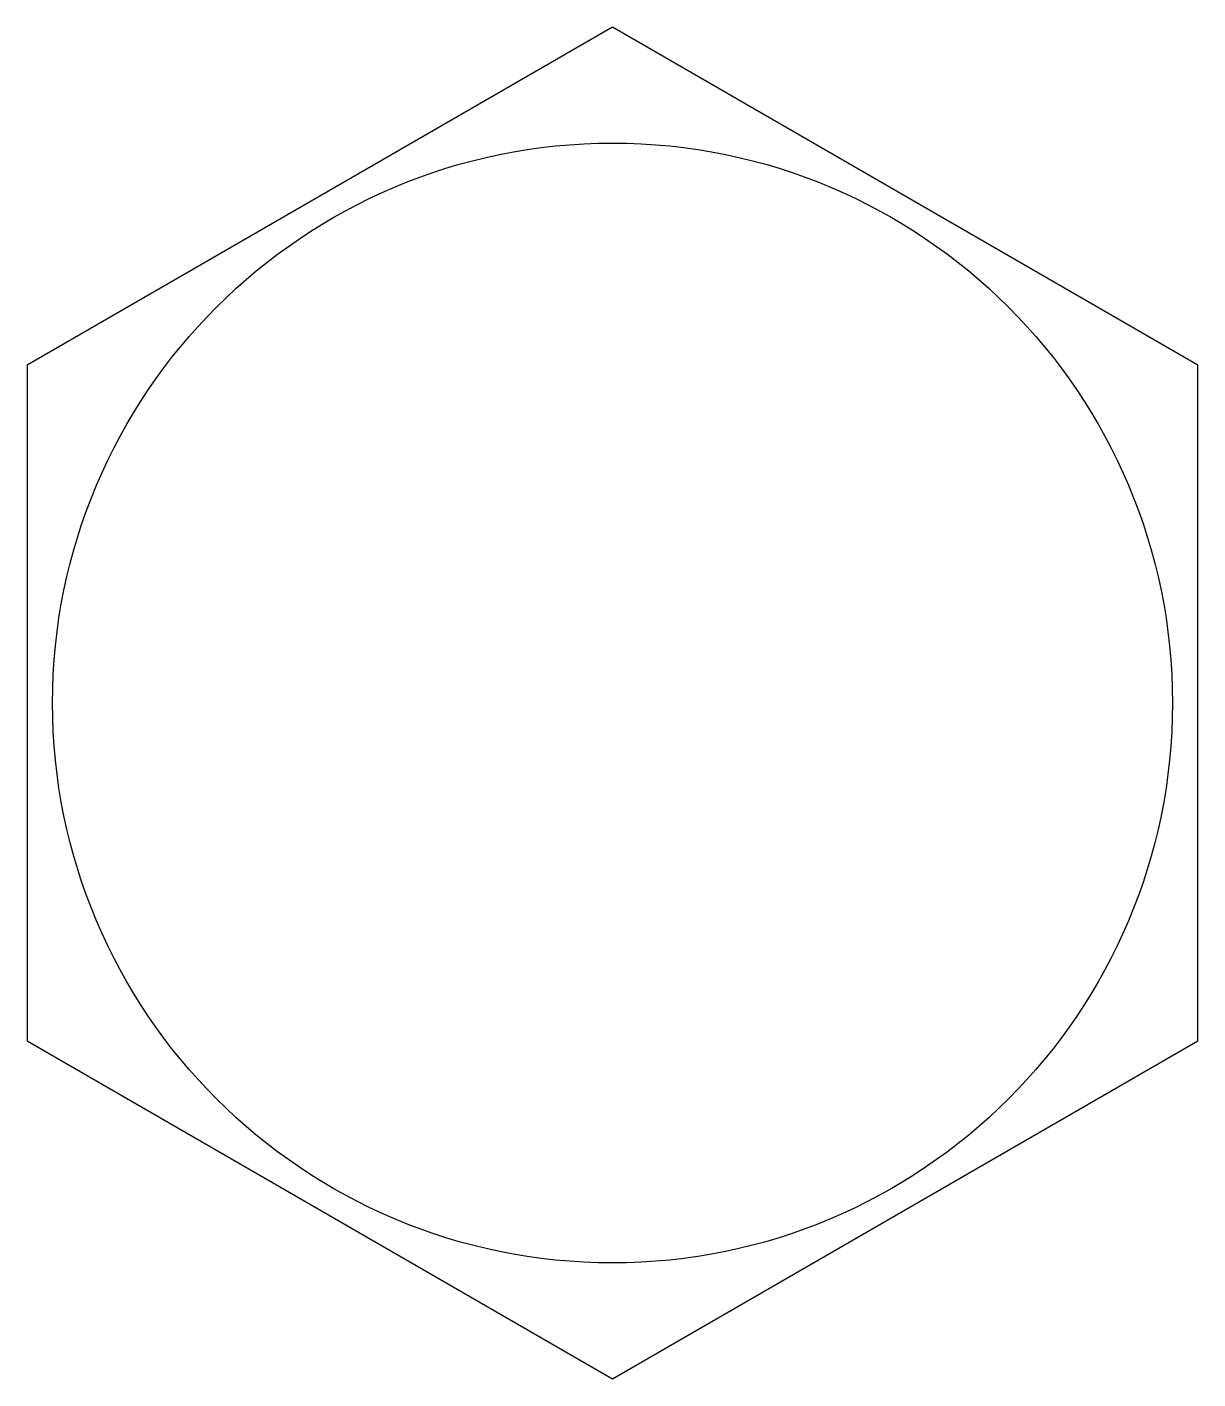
# Model space of a CAD drawing. Header units: millimetres. Extents: x -58 to 58, y -66 to 66.
import ezdxf

# ---------------------------------------------------------------- set-up
doc = ezdxf.new("R2010")
doc.units = ezdxf.units.MM
doc.layers.add('CT03_Long_Den_5mm', color=7, linetype='CONTINUOUS')

msp = doc.modelspace()

# ---------------------------------------------------------------- linework, layer by layer
at = {"layer": 'CT03_Long_Den_5mm'}
for p, q in [((0, 66.4), (-57.5, 33.2)), ((0, 66.4, 5), (-57.5, 33.2, 5)), ((0, 66.4), (-57.5, 33.2)), ((0, 66.4, 5), (-57.5, 33.2, 5)), ((0, 66.4), (0, 66.4, 5)), ((57.5, 33.2), (0, 66.4)), ((57.5, 33.2, 5), (0, 66.4, 5)), ((0, 66.4), (0, 66.4, 5)), ((57.5, 33.2), (0, 66.4)), ((57.5, 33.2, 5), (0, 66.4, 5)), ((-57.5, 33.2), (-57.5, 33.2, 5)), ((-57.5, 33.2), (-57.5, -33.2)), ((-57.5, 33.2, 5), (-57.5, -33.2, 5)), ((-57.5, 33.2), (-57.5, 33.2, 5)), ((-57.5, 33.2), (-57.5, -33.2)), ((-57.5, 33.2, 5), (-57.5, -33.2, 5)), ((57.5, 33.2), (57.5, 33.2, 5)), ((57.5, 33.2), (57.5, 33.2, 5)), ((57.5, -33.2), (57.5, 33.2)), ((57.5, -33.2, 5), (57.5, 33.2, 5)), ((57.5, -33.2), (57.5, 33.2)), ((57.5, -33.2, 5), (57.5, 33.2, 5)), ((55, 0), (55, 0, 5)), ((55, 0), (55, 0, 5)), ((-57.5, -33.2), (0, -66.4)), ((-57.5, -33.2, 5), (0, -66.4, 5)), ((-57.5, -33.2), (-57.5, -33.2, 5)), ((-57.5, -33.2), (-57.5, -33.2, 5)), ((-57.5, -33.2), (0, -66.4)), ((-57.5, -33.2, 5), (0, -66.4, 5)), ((0, -66.4), (57.5, -33.2)), ((0, -66.4, 5), (57.5, -33.2, 5)), ((0, -66.4), (57.5, -33.2)), ((0, -66.4, 5), (57.5, -33.2, 5)), ((57.5, -33.2), (57.5, -33.2, 5)), ((57.5, -33.2), (57.5, -33.2, 5)), ((0, -66.4), (0, -66.4, 5)), ((0, -66.4), (0, -66.4, 5))]:
    msp.add_line(p, q, dxfattribs=at)
for centre in [(0, 0), (0, 0, 5), (0, 0, 5), (0, 0)]:
    msp.add_circle(centre, 55, dxfattribs=at)

doc.saveas('drawing.dxf')
